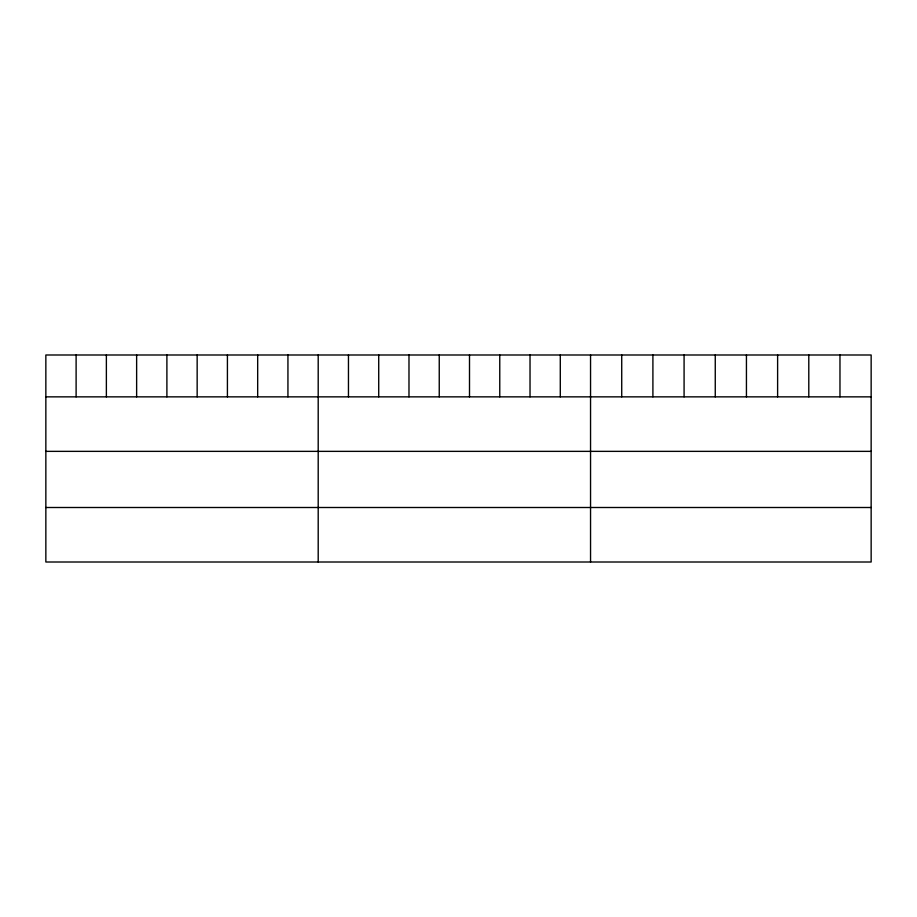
<?xml version="1.0" encoding="UTF-8"?>
<svg xmlns="http://www.w3.org/2000/svg" width="917" height="917" viewBox="0 0 917 917"><rect width="100%" height="100%" fill="white"/><g stroke="black" fill="none" stroke-linecap="round" stroke-linejoin="round"><path stroke-width="1.38" d="M871.15 396.855L871.15 562.006L45.85 562.006L45.85 354.994L871.15 354.994L871.15 396.855L45.85 396.855M45.85 451.359L871.15 451.359M45.85 507.502L871.15 507.502M839.972 354.994L839.972 396.855M808.794 354.994L808.794 396.855M777.616 354.994L777.616 396.855M746.438 354.994L746.438 396.855M715.26 354.994L715.26 396.855M684.082 354.994L684.082 396.855M652.904 354.994L652.904 396.855M621.726 354.994L621.726 396.855M590.548 354.994L590.548 562.006M560.287 354.994L560.287 396.855M530.026 354.994L530.026 396.855M499.765 354.994L499.765 396.855M469.504 354.994L469.504 396.855M439.243 354.994L439.243 396.855M408.982 354.994L408.982 396.855M378.721 354.994L378.721 396.855M348.46 354.994L348.46 396.855M318.199 354.994L318.199 562.006M287.938 354.994L287.938 396.855M257.677 354.994L257.677 396.855M227.416 354.994L227.416 396.855M197.155 354.994L197.155 396.855M166.894 354.994L166.894 396.855M136.633 354.994L136.633 396.855M106.372 354.994L106.372 396.855M76.111 354.994L76.111 396.855"/></g></svg>
